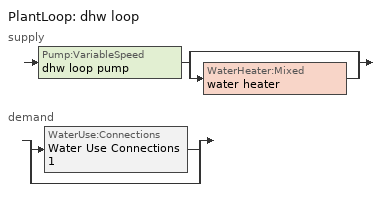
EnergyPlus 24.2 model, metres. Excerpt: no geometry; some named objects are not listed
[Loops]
PlantLoop 'dhw loop'
 supply: Pump:VariableSpeed 'dhw loop pump' > split
  | bypass
  | WaterHeater:Mixed 'water heater'
 demand: split
  | WaterUse:Connections 'Water Use Connections 1'
  | bypass
[PlantLoop]
dhw loop: Fluid Type=Water; Plant Equipment Operation Scheme=dhw loop Operation Schemes; Maximum Loop Temperature {C}=100; Minimum Loop Temperature {C}=0; Maximum Loop Flow Rate {m3/s}=0.01; Minimum Loop Flow Rate {m3/s}=0; Plant Loop Volume {m3}=0.003; Load Distribution Scheme=Optimal; Plant Loop Demand Calculation Scheme=SingleSetpoint; Common Pipe Simulation=None
[Sizing:Plant]
dhw loop: Loop Type=Heating; Design Loop Exit Temperature {C}=56; Loop Design Temperature Difference {deltaC}=5.55556; Sizing Option=NonCoincident; Zone Timesteps in Averaging Window=1; Coincident Sizing Factor Mode=None
[Pump:VariableSpeed]
dhw loop pump: Design Maximum Flow Rate {m3/s}=0.01; Design Pump Head {Pa}=1; Design Power Consumption {W}=0; Motor Efficiency=0.85; Fraction of Motor Inefficiencies to Fluid Stream=0; Coefficient 1 of the Part Load Performance Curve=0; Coefficient 2 of the Part Load Performance Curve=1; Coefficient 3 of the Part Load Performance Curve=0; Coefficient 4 of the Part Load Performance Curve=0; Design Minimum Flow Rate {m3/s}=0; Pump Control Type=Intermittent; Skin Loss Radiative Fraction=0.5; Design Power Sizing Method=PowerPerFlowPerPressure; Design Electric Power per Unit Flow Rate {W/(m3/s)}=348701.1; Design Shaft Power per Unit Flow Rate per Unit Head {W/((m3/s)-Pa)}=1.28205; Design Minimum Flow Rate Fraction=0
[WaterHeater:Mixed]
water heater: Tank Volume {m3}=0.170344; Setpoint Temperature Schedule=water heater setpoint; Deadband Temperature Difference {deltaC}=2; Maximum Temperature Limit {C}=99; Heater Control Type=Cycle; Heater Maximum Capacity {W}=5500.06; Heater Minimum Capacity {W}=0; Heater Ignition Minimum Flow Rate {m3/s}=0; Heater Ignition Delay {s}=0; Heater Fuel Type=Electricity; Heater Thermal Efficiency=1; Off Cycle Parasitic Fuel Consumption Rate {W}=0; Off Cycle Parasitic Fuel Type=Electricity; Off Cycle Parasitic Heat Fraction to Tank=0; On Cycle Parasitic Fuel Consumption Rate {W}=0; On Cycle Parasitic Fuel Type=Electricity; On Cycle Parasitic Heat Fraction to Tank=0; Ambient Temperature Indicator=Zone; Ambient Temperature Zone=conditioned space; Off Cycle Loss Coefficient to Ambient Temperature {W/K}=2.93714; Off Cycle Loss Fraction to Zone=1; On Cycle Loss Coefficient to Ambient Temperature {W/K}=2.93714; On Cycle Loss Fraction to Zone=1; Use Side Effectiveness=1; Source Side Effectiveness=1; Use Side Design Flow Rate {m3/s}=Autosize; Source Side Design Flow Rate {m3/s}=Autosize; Indirect Water Heating Recovery Time {hr}=1.5; Source Side Flow Control Mode=IndirectHeatPrimarySetpoint
[WaterHeater:Sizing]
water heater: Design Mode=PeakDraw; Time Storage Can Meet Peak Draw {hr}=0.538503; Time for Tank Recovery {hr}=0; Nominal Tank Volume for Autosizing Plant Connections {m3}=1
[SetpointManager:Scheduled]
Setpoint Manager Scheduled 1: Control Variable=Temperature; Schedule=dhw temp
[WaterUse:Connections]
Water Use Connections 1: Drain Water Heat Exchanger Type=None; Drain Water Heat Exchanger Destination=Plant; Water Use Equipment Name 1=dhw fixtures; Water Use Equipment Name 2=dhw distribution waste; Water Use Equipment Name 3=clothes washer; Water Use Equipment Name 4=dishwasher
[WaterUse:Equipment]
Name | Peak Flow Rate {m3/s} | Flow Rate Fraction Schedule | Target Temperature Schedule
dhw fixtures | 4.50646e-06 | dhw fixtures schedule | mixed water temperature schedule
dhw distribution waste | 1.36617e-06 | dhw fixtures schedule | mixed water temperature schedule
clothes washer | 9.69919e-07 | clothes washer schedule
dishwasher | 2.90872e-07 | dishwasher schedule
[PlantEquipmentOperationSchemes]
dhw loop Operation Schemes: Control Scheme Object Type 1=PlantEquipmentOperation:HeatingLoad; Control Scheme Name 1=dhw loop Heating Operation Scheme; Control Scheme Schedule Name 1=Always On Discrete
[PlantEquipmentOperation:HeatingLoad]
dhw loop Heating Operation Scheme: Load Range Lower Limit 1 {W}=0; Load Range Upper Limit 1 {W}=1000000000; Range Equipment List Name 1=dhw loop Heating Equipment List
[PlantEquipmentList]
dhw loop Heating Equipment List: WaterHeater:Mixed, water heater
[EnergyManagementSystem:Sensor]
Name | Output:Variable or Output:Meter Index Key | Output:Variable or Output:Meter
dhw_loss | water heater | Water Heater Heat Loss Energy
dhw_rtf | water heater | Water Heater Runtime Fraction
ig_ee_conv_1 | clothes washer | Electric Equipment Convective Heating Energy
ig_ee_conv_3 | dishwasher | Electric Equipment Convective Heating Energy
ig_ee_rad_1 | clothes washer | Electric Equipment Radiant Heating Energy
ig_ee_rad_3 | dishwasher | Electric Equipment Radiant Heating Energy
ss_trans_out_11 | Window6 | Surface Inside Face Initial Transmitted Diffuse Transmitted Out Window Solar Radiation Rate
ss_trans_out_12 | Window9 | Surface Inside Face Initial Transmitted Diffuse Transmitted Out Window Solar Radiation Rate
ss_trans_out_2 | Window12 | Surface Inside Face Initial Transmitted Diffuse Transmitted Out Window Solar Radiation Rate
ss_trans_out_3 | Window13 | Surface Inside Face Initial Transmitted Diffuse Transmitted Out Window Solar Radiation Rate
ss_trans_out_4 | Window14 | Surface Inside Face Initial Transmitted Diffuse Transmitted Out Window Solar Radiation Rate
ss_trans_out_5 | Window15 | Surface Inside Face Initial Transmitted Diffuse Transmitted Out Window Solar Radiation Rate
ss_trans_out_6 | Window16 | Surface Inside Face Initial Transmitted Diffuse Transmitted Out Window Solar Radiation Rate
ss_trans_out_7 | Window2 | Surface Inside Face Initial Transmitted Diffuse Transmitted Out Window Solar Radiation Rate
ss_trans_out_8 | Window3 | Surface Inside Face Initial Transmitted Diffuse Transmitted Out Window Solar Radiation Rate
ss_trans_out_9 | Window4 | Surface Inside Face Initial Transmitted Diffuse Transmitted Out Window Solar Radiation Rate
s_conv | Floor1 | Surface Inside Face Convection Heat Gain Energy
s_conv_1 | inferred conditioned ceiling | Surface Inside Face Convection Heat Gain Energy
s_conv_2 | inferred conditioned floor | Surface Inside Face Convection Heat Gain Energy
s_conv_3 | Slab1 | Surface Inside Face Convection Heat Gain Energy
s_conv_4 | Wall1:0 | Surface Inside Face Convection Heat Gain Energy
s_conv_5 | Wall1:180 | Surface Inside Face Convection Heat Gain Energy
s_conv_6 | Wall1:270 | Surface Inside Face Convection Heat Gain Energy
s_conv_7 | Wall1:90 | Surface Inside Face Convection Heat Gain Energy
s_ig | Floor1 | Surface Inside Face Internal Gains Radiation Heat Gain Energy
s_ig_1 | inferred conditioned ceiling | Surface Inside Face Internal Gains Radiation Heat Gain Energy
s_ig_2 | inferred conditioned floor | Surface Inside Face Internal Gains Radiation Heat Gain Energy
s_ig_3 | Slab1 | Surface Inside Face Internal Gains Radiation Heat Gain Energy
s_ig_4 | Wall1:0 | Surface Inside Face Internal Gains Radiation Heat Gain Energy
s_ig_5 | Wall1:180 | Surface Inside Face Internal Gains Radiation Heat Gain Energy
s_ig_6 | Wall1:270 | Surface Inside Face Internal Gains Radiation Heat Gain Energy
s_ig_7 | Wall1:90 | Surface Inside Face Internal Gains Radiation Heat Gain Energy
s_lgt | Floor1 | Surface Inside Face Lights Radiation Heat Gain Energy
s_lgt_1 | inferred conditioned ceiling | Surface Inside Face Lights Radiation Heat Gain Energy
s_lgt_2 | inferred conditioned floor | Surface Inside Face Lights Radiation Heat Gain Energy
s_lgt_3 | Slab1 | Surface Inside Face Lights Radiation Heat Gain Energy
s_lgt_4 | Wall1:0 | Surface Inside Face Lights Radiation Heat Gain Energy
s_lgt_5 | Wall1:180 | Surface Inside Face Lights Radiation Heat Gain Energy
s_lgt_6 | Wall1:270 | Surface Inside Face Lights Radiation Heat Gain Energy
s_lgt_7 | Wall1:90 | Surface Inside Face Lights Radiation Heat Gain Energy
s_sol | Floor1 | Surface Inside Face Solar Radiation Heat Gain Energy
s_sol_1 | inferred conditioned ceiling | Surface Inside Face Solar Radiation Heat Gain Energy
s_sol_2 | inferred conditioned floor | Surface Inside Face Solar Radiation Heat Gain Energy
s_sol_3 | Slab1 | Surface Inside Face Solar Radiation Heat Gain Energy
s_sol_4 | Wall1:0 | Surface Inside Face Solar Radiation Heat Gain Energy
s_sol_5 | Wall1:180 | Surface Inside Face Solar Radiation Heat Gain Energy
s_sol_6 | Wall1:270 | Surface Inside Face Solar Radiation Heat Gain Energy
s_sol_7 | Wall1:90 | Surface Inside Face Solar Radiation Heat Gain Energy
s_surf | Floor1 | Surface Inside Face Net Surface Thermal Radiation Heat Gain Energy
s_surf_1 | inferred conditioned ceiling | Surface Inside Face Net Surface Thermal Radiation Heat Gain Energy
s_surf_2 | inferred conditioned floor | Surface Inside Face Net Surface Thermal Radiation Heat Gain Energy
s_surf_3 | Slab1 | Surface Inside Face Net Surface Thermal Radiation Heat Gain Energy
s_surf_4 | Wall1:0 | Surface Inside Face Net Surface Thermal Radiation Heat Gain Energy
s_surf_5 | Wall1:180 | Surface Inside Face Net Surface Thermal Radiation Heat Gain Energy
s_surf_6 | Wall1:270 | Surface Inside Face Net Surface Thermal Radiation Heat Gain Energy
s_surf_7 | Wall1:90 | Surface Inside Face Net Surface Thermal Radiation Heat Gain Energy
tin_s; tin_s_1 | conditioned space | Zone Mean Air Temperature
tout_s | conditioned space | Zone Outdoor Air Drybulb Temperature
unit_heater_htg_coil_s | unit heater htg coil | Heating Coil Heating Energy
unit_heater_supply_fan_s | unit heater supply fan | Fan Electricity Energy
water_heater_energy | water heater | Water Heater Electricity Rate
water_heater_off_cycle_parasitic | water heater | Water Heater Off Cycle Parasitic Electricity Rate
water_heater_on_cycle_parasitic | water heater | Water Heater On Cycle Parasitic Electricity Rate
win_s | conditioned space | Zone Air Humidity Ratio
[EnergyManagementSystem:Actuator]
Name | Actuated Component Unique | Actuated Component Type | Actuated Component Control Type
fridge_schedule_act | fridge schedule | Schedule:Constant | Schedule Value
infil_flow_act | infil flow | Zone Infiltration | Air Exchange Flow Rate
mech_vent_house_fan_cfis_act | mech vent house fan cfis | ElectricEquipment | Electricity Rate
mech_vent_house_fan_latent_load_act | mech vent house fan latent load | OtherEquipment | Power Level
mech_vent_house_fan_sensible_load_act | mech vent house fan sensible load | OtherEquipment | Power Level
natural_vent_flow_act | natural vent flow | Zone Infiltration | Air Exchange Flow Rate
water_heater_ec_adj_act | water heater energy adjustment1 | OtherEquipment | Power Level
whole_house_fan_act | whole house fan | ElectricEquipment | Electricity Rate
whole_house_fan_flow_act | whole house fan flow | Zone Infiltration | Air Exchange Flow Rate
whole_house_fan_mix_act | whole house fan mix | ZoneMixing | Air Exchange Flow Rate
[EnergyManagementSystem:Program]
component_loads_program: Set loads_htg_walls = 0; Set loads_htg_rim_joists = 0; Set loads_htg_foundation_walls = 0; Set loads_htg_floors = 0; Set loads_htg_slabs = 0; Set loads_htg_ceilings = 0; Set loads_htg_roofs = 0; Set loads_htg_windows_conduction = 0; Set loads_htg_windows_solar = 0; Set loads_htg_doors = 0; Set loads_htg_skylights_conduction = 0; Set loads_htg_skylights_solar = 0; Set loads_htg_internal_mass = 0; Set loads_htg_intgains = 0; Set loads_htg_lighting = 0; Set loads_htg_infil = 0; Set loads_htg_mechvent = 0; Set loads_htg_natvent = 0; Set loads_htg_whf = 0; Set loads_htg_ducts = 0; Set loads_clg_walls = 0; Set loads_clg_rim_joists = 0; Set loads_clg_foundation_walls = 0; Set loads_clg_floors = 0; Set loads_clg_slabs = 0; Set loads_clg_ceilings = 0; Set loads_clg_roofs = 0; Set loads_clg_windows_conduction = 0; Set loads_clg_windows_solar = 0; Set loads_clg_doors = 0; Set loads_clg_skylights_conduction = 0; Set loads_clg_skylights_solar = 0; Set loads_clg_internal_mass = 0; Set loads_clg_intgains = 0; Set loads_clg_lighting = 0; Set loads_clg_infil = 0; Set loads_clg_mechvent = 0; Set loads_clg_natvent = 0; Set loads_clg_whf = 0; Set loads_clg_ducts = 0; Set hr_walls = 0; Set hr_walls = hr_walls + s_conv_4 + s_ig_4 + s_sol_4 + s_lgt_4 + s_surf_4; Set hr_walls = hr_walls + s_conv_5 + s_ig_5 + s_sol_5 + s_lgt_5 + s_surf_5; Set hr_walls = hr_walls + s_conv_6 + s_ig_6 + s_sol_6 + s_lgt_6 + s_surf_6; Set hr_walls = hr_walls + s_conv_7 + s_ig_7 + s_sol_7 + s_lgt_7 + s_surf_7; Set hr_rim_joists = 0; Set hr_foundation_walls = 0; Set hr_floors = 0; Set hr_slabs = 0; Set hr_slabs = hr_slabs + s_conv_3 + s_ig_3 + s_sol_3 + s_lgt_3 + s_surf_3; Set hr_ceilings = 0; Set hr_ceilings = hr_ceilings + s_conv + s_ig + s_sol + s_lgt + s_surf; Set hr_roofs = 0; Set hr_windows_conduction = 0; Set hr_windows_conduction = hr_windows_conduction + ss_conv_2; Set hr_windows_conduction = hr_windows_conduction + ss_ig_2; Set hr_windows_conduction = hr_windows_conduction + ss_surf_2; Set hr_windows_conduction = hr_windows_conduction + ss_conv_3; Set hr_windows_conduction = hr_windows_conduction + ss_ig_3; Set hr_windows_conduction = hr_windows_conduction + ss_surf_3; Set hr_windows_conduction = hr_windows_conduction + ss_conv_4; Set hr_windows_conduction = hr_windows_conduction + ss_ig_4; Set hr_windows_conduction = hr_windows_conduction + ss_surf_4; Set hr_windows_conduction = hr_windows_conduction + ss_conv_5; Set hr_windows_conduction = hr_windows_conduction + ss_ig_5; Set hr_windows_conduction = hr_windows_conduction + ss_surf_5; Set hr_windows_conduction = hr_windows_conduction + ss_conv_6; Set hr_windows_conduction = hr_windows_conduction + ss_ig_6; Set hr_windows_conduction = hr_windows_conduction + ss_surf_6; Set hr_windows_conduction = hr_windows_conduction + ss_conv_7; Set hr_windows_conduction = hr_windows_conduction + ss_ig_7; Set hr_windows_conduction = hr_windows_conduction + ss_surf_7; Set hr_windows_conduction = hr_windows_conduction + ss_conv_8; Set hr_windows_conduction = hr_windows_conduction + ss_ig_8; Set hr_windows_conduction = hr_windows_conduction + ss_surf_8; Set hr_windows_conduction = hr_windows_conduction + ss_conv_9; Set hr_windows_conduction = hr_windows_conduction + ss_ig_9; Set hr_windows_conduction = hr_windows_conduction + ss_surf_9; Set hr_windows_conduction = hr_windows_conduction + ss_conv_10; Set hr_windows_conduction = hr_windows_conduction + ss_ig_10; Set hr_windows_conduction = hr_windows_conduction + ss_surf_10; Set hr_windows_conduction = hr_windows_conduction + ss_conv_11; Set hr_windows_conduction = hr_windows_conduction + ss_ig_11; Set hr_windows_conduction = hr_windows_conduction + ss_surf_11; Set hr_windows_conduction = hr_windows_conduction + ss_conv_12; Set hr_windows_conduction = hr_windows_conduction + ss_ig_12; Set hr_windows_conduction = hr_windows_conduction + ss_surf_12; Set hr_windows_conduction = hr_windows_conduction + ss_conv_13; Set hr_windows_conduction = hr_windows_conduction + ss_ig_13; Set hr_windows_conduction = hr_windows_conduction + ss_surf_13; Set hr_windows_conduction = hr_windows_conduction + ss_conv_14; Set hr_windows_conduction = hr_windows_conduction + ss_ig_14; Set hr_windows_conduction = hr_windows_conduction + ss_surf_14; Set hr_windows_solar = 0; Set hr_windows_solar = hr_windows_solar - ss_trans_in * ZoneTimestep * 3600 + ss_back_out * ZoneTimestep * 3600 + ss_trans_out * ZoneTimestep * 3600; Set hr_windows_solar = hr_windows_solar - ss_trans_in_1 * ZoneTimestep * 3600 + ss_back_out_1 * ZoneTimestep * 3600 + ss_trans_out_1 * ZoneTimestep * 3600; Set hr_windows_solar = hr_windows_solar - ss_trans_in_2 * ZoneTimestep * 3600 + ss_back_out_2 * ZoneTimestep * 3600 + ss_trans_out_2 * ZoneTimestep * 3600; Set hr_windows_solar = hr_windows_solar - ss_trans_in_3 * ZoneTimestep * 3600 + ss_back_out_3 * ZoneTimestep * 3600 + ss_trans_out_3 * ZoneTimestep * 3600; Set hr_windows_solar = hr_windows_solar - ss_trans_in_4 * ZoneTimestep * 3600 + ss_back_out_4 * ZoneTimestep * 3600 + ss_trans_out_4 * ZoneTimestep * 3600; Set hr_windows_solar = hr_windows_solar - ss_trans_in_5 * ZoneTimestep * 3600 + ss_back_out_5 * ZoneTimestep * 3600 + ss_trans_out_5 * ZoneTimestep * 3600; Set hr_windows_solar = hr_windows_solar - ss_trans_in_6 * ZoneTimestep * 3600 + ss_back_out_6 * ZoneTimestep * 3600 + ss_trans_out_6 * ZoneTimestep * 3600; Set hr_windows_solar = hr_windows_solar - ss_trans_in_7 * ZoneTimestep * 3600 + ss_back_out_7 * ZoneTimestep * 3600 + ss_trans_out_7 * ZoneTimestep * 3600; Set hr_windows_solar = hr_windows_solar - ss_trans_in_8 * ZoneTimestep * 3600 + ss_back_out_8 * ZoneTimestep * 3600 + ss_trans_out_8 * ZoneTimestep * 3600; Set hr_windows_solar = hr_windows_solar - ss_trans_in_9 * ZoneTimestep * 3600 + ss_back_out_9 * ZoneTimestep * 3600 + ss_trans_out_9 * ZoneTimestep * 3600; Set hr_windows_solar = hr_windows_solar - ss_trans_in_10 * ZoneTimestep * 3600 + ss_back_out_10 * ZoneTimestep * 3600 + ss_trans_out_10 * ZoneTimestep * 3600; Set hr_windows_solar = hr_windows_solar - ss_trans_in_11 * ZoneTimestep * 3600 + ss_back_out_11 * ZoneTimestep * 3600 + ss_trans_out_11 * ZoneTimestep * 3600; Set hr_windows_solar = hr_windows_solar - ss_trans_in_12 * ZoneTimestep * 3600 + ss_back_out_12 * ZoneTimestep * 3600 + ss_trans_out_12 * ZoneTimestep * 3600; Set hr_doors = 0; Set hr_doors = hr_doors + ss_sol; Set hr_doors = hr_doors + ss_lgt; Set hr_doors = hr_doors + ss_conv; Set hr_doors = hr_doors + ss_ig; Set hr_doors = hr_doors + ss_surf; Set hr_doors = hr_doors + ss_sol_1; Set hr_doors = hr_doors + ss_lgt_1; Set hr_doors = hr_doors + ss_conv_1; Set hr_doors = hr_doors + ss_ig_1; Set hr_doors = hr_doors + ss_surf_1; Set hr_skylights_conduction = 0; Set hr_skylights_solar = 0; Set hr_internal_mass = 0; Set hr_internal_mass = hr_internal_mass + s_conv_1 + s_ig_1 + s_sol_1 + s_lgt_1 + s_surf_1; Set hr_internal_mass = hr_internal_mass + s_conv_2 + s_ig_2 + s_sol_2 + s_lgt_2 + s_surf_2; Set hr_internal_mass = hr_internal_mass + im_conv + im_ig + im_sol + im_lgt + im_surf; Set hr_internal_mass = hr_internal_mass + im_conv_1 + im_ig_1 + im_sol_1 + im_lgt_1 + im_surf_1; Set hr_intgains = 0; Set hr_intgains = hr_intgains - ig_ee_conv - ig_ee_rad - ig_ee_conv_1 - ig_ee_rad_1 - ig_ee_conv_2 - ig_ee_rad_2 - ig_ee_conv_3 - ig_ee_rad_3 - ig_ee_conv_4 - ig_ee_rad_4 - ig_ee_conv_5 - ig_ee_rad_5 - ig_ee_conv_6 - ig_ee_rad_6 - ig_oe_conv - ig_oe_rad - ig_oe_conv_1 - ig_oe_rad_1 - ig_oe_conv_2 - ig_oe_rad_2 - ig_oe_conv_3 - ig_oe_rad_3 - ig_oe_conv_4 - ig_oe_rad_4 - ig_ppl_conv - ig_ppl_rad; Set hr_lighting = 0; Set hr_lighting = hr_lighting - ig_lgt_conv - ig_lgt_rad - ig_lgt_vis; Set hr_infil = 0; Set hr_infil = hr_infil - airflow_gain + airflow_loss; Set hr_natvent = 0; Set hr_natvent = hr_natvent - airflow_gain_1 + airflow_loss_1; Set hr_whf = 0; Set hr_whf = hr_whf - airflow_gain_2 + airflow_loss_2; Set hr_mechvent = 0; Set hr_mechvent = hr_mechvent - mv_conv - mv_rad - mv_conv_1 - mv_rad_1 - mv_conv_2 - mv_rad_2 - mv_conv_3 - mv_rad_3 - mv_conv_4 - mv_rad_4; Set hr_ducts = 0; Set hr_intgains = hr_intgains + dhw_loss * (1.0*(1-dhw_rtf) + 1.0*dhw_rtf); Set htg_mode = 0; Set clg_mode = 0; If (htg_load_cond > 0); Set htg_mode = 1.0; ElseIf (clg_load_cond > 0); Set clg_mode = 0.0; Else; Set htg_season = 0; Set clg_season = 0; If ((DayOfYear >= 1) && (DayOfYear <= 365)); Set clg_season = 1; EndIf; If ((DayOfYear >= 1) && (DayOfYear <= 365)); Set htg_season = 1; EndIf; If ((airflow_gain_1 <> 0) || (airflow_loss_1 <> 0)) && (clg_season == 1); Set clg_mode = 0.0; ElseIf ((airflow_gain_2 <> 0) || (airflow_loss_2 <> 0)) && (clg_season == 1); Set clg_mode = 0.0; Else; Set Tmid_setpoint = (htg_sp_s_1 + clg_sp_s_1) / 2; If (tin_s_1 > Tmid_setpoint) && (clg_season == 1); Set clg_mode = 0.0; ElseIf (tin_s_1 < Tmid_setpoint) && (htg_season == 1); Set htg_mode = 1.0; EndIf; EndIf; EndIf; Set loads_htg_walls = loads_htg_walls + (hr_walls * htg_mode * 1); Set loads_htg_rim_joists = loads_htg_rim_joists + (hr_rim_joists * htg_mode * 1); Set loads_htg_foundation_walls = loads_htg_foundation_walls + (hr_foundation_walls * htg_mode * 1); Set loads_htg_floors = loads_htg_floors + (hr_floors * htg_mode * 1); Set loads_htg_slabs = loads_htg_slabs + (hr_slabs * htg_mode * 1); Set loads_htg_ceilings = loads_htg_ceilings + (hr_ceilings * htg_mode * 1); Set loads_htg_roofs = loads_htg_roofs + (hr_roofs * htg_mode * 1); Set loads_htg_windows_conduction = loads_htg_windows_conduction + (hr_windows_conduction * htg_mode * 1); Set loads_htg_windows_solar = loads_htg_windows_solar + (hr_windows_solar * htg_mode * 1); Set loads_htg_doors = loads_htg_doors + (hr_doors * htg_mode * 1); Set loads_htg_skylights_conduction = loads_htg_skylights_conduction + (hr_skylights_conduction * htg_mode * 1); Set loads_htg_skylights_solar = loads_htg_skylights_solar + (hr_skylights_solar * htg_mode * 1); Set loads_htg_internal_mass = loads_htg_internal_mass + (hr_internal_mass * htg_mode * 1); Set loads_htg_intgains = loads_htg_intgains + (hr_intgains * htg_mode * 1); Set loads_htg_lighting = loads_htg_lighting + (hr_lighting * htg_mode * 1); Set loads_htg_infil = loads_htg_infil + (hr_infil * htg_mode * 1); Set loads_htg_mechvent = loads_htg_mechvent + (hr_mechvent * htg_mode * 1); Set loads_htg_natvent = loads_htg_natvent + (hr_natvent * htg_mode * 1); Set loads_htg_whf = loads_htg_whf + (hr_whf * htg_mode * 1); Set loads_htg_ducts = loads_htg_ducts + (hr_ducts * htg_mode * 1); Set loads_clg_walls = loads_clg_walls + (-hr_walls * clg_mode * 1); Set loads_clg_rim_joists = loads_clg_rim_joists + (-hr_rim_joists * clg_mode * 1); Set loads_clg_foundation_walls = loads_clg_foundation_walls + (-hr_foundation_walls * clg_mode * 1); Set loads_clg_floors = loads_clg_floors + (-hr_floors * clg_mode * 1); Set loads_clg_slabs = loads_clg_slabs + (-hr_slabs * clg_mode * 1); Set loads_clg_ceilings = loads_clg_ceilings + (-hr_ceilings * clg_mode * 1); Set loads_clg_roofs = loads_clg_roofs + (-hr_roofs * clg_mode * 1); Set loads_clg_windows_conduction = loads_clg_windows_conduction + (-hr_windows_conduction * clg_mode * 1); Set loads_clg_windows_solar = loads_clg_windows_solar + (-hr_windows_solar * clg_mode * 1); Set loads_clg_doors = loads_clg_doors + (-hr_doors * clg_mode * 1); Set loads_clg_skylights_conduction = loads_clg_skylights_conduction + (-hr_skylights_conduction * clg_mode * 1); Set loads_clg_skylights_solar = loads_clg_skylights_solar + (-hr_skylights_solar * clg_mode * 1); Set loads_clg_internal_mass = loads_clg_internal_mass + (-hr_internal_mass * clg_mode * 1); Set loads_clg_intgains = loads_clg_intgains + (-hr_intgains * clg_mode * 1); Set loads_clg_lighting = loads_clg_lighting + (-hr_lighting * clg_mode * 1); Set loads_clg_infil = loads_clg_infil + (-hr_infil * clg_mode * 1); Set loads_clg_mechvent = loads_clg_mechvent + (-hr_mechvent * clg_mode * 1); Set loads_clg_natvent = loads_clg_natvent + (-hr_natvent * clg_mode * 1); Set loads_clg_whf = loads_clg_whf + (-hr_whf * clg_mode * 1); Set loads_clg_ducts = loads_clg_ducts + (-hr_ducts * clg_mode * 1)
[Schedule:Constant]
Name | Hourly Value
Always On Discrete | 1
dhw temp; water heater setpoint | 56
mixed water temperature schedule | 40.5556
[Schedule:Day:Interval]
clothes washer schedule day: No, 01:00, 0.104651, 02:00, 0.0813953, 04:00, 0.0465116, 05:00, 0.0813953, 06:00, 0.127907, 07:00, 0.255814, 08:00, 0.569767, 09:00, 0.848837, 10:00, 1, 11:00, 0.976744, 12:00, 0.872093, 13:00, 0.77907, 14:00, 0.697674, 15:00, 0.569767, 16:00, 0.593023, 17:00, 0.581395, 21:00, 0.569767, 22:00, 0.546512, 23:00, 0.372093, 24:00, 0.197674
clothes washer schedule default day; dishwasher schedule default day; dhw fixtures schedule default day: No, 24:00, 0
dishwasher schedule day: No, 01:00, 0.135135, 02:00, 0.0630631, 03:00, 0.045045, 05:00, 0.027027, 06:00, 0.0900901, 07:00, 0.18018, 08:00, 0.279279, 09:00, 0.522523, 10:00, 0.585586, 11:00, 0.504505, 12:00, 0.432432, 13:00, 0.378378, 14:00, 0.414414, 15:00, 0.324324, 17:00, 0.342342, 18:00, 0.441441, 19:00, 0.783784, 20:00, 1, 21:00, 0.810811, 22:00, 0.603604, 23:00, 0.396396, 24:00, 0.279279
dhw fixtures schedule day: No, 01:00, 0.139535, 02:00, 0.0697674, 03:00, 0.0465116, 04:00, 0.0581395, 05:00, 0.116279, 06:00, 0.395349, 07:00, 0.906977, 08:00, 1, 09:00, 0.930233, 10:00, 0.77907, 11:00, 0.651163, 12:00, 0.546512, 13:00, 0.465116, 14:00, 0.406977, 15:00, 0.383721, 16:00, 0.360465, 17:00, 0.44186, 18:00, 0.593023, 20:00, 0.697674, 21:00, 0.639535, 22:00, 0.55814, 23:00, 0.44186, 24:00, 0.302326
[Schedule:Week:Daily]
clothes washer schedule Week Rule - Jan1-Dec31: clothes washer schedule day, clothes washer schedule day, clothes washer schedule day, clothes washer schedule day, clothes washer schedule day, clothes washer schedule day, clothes washer schedule day, clothes washer schedule default day, clothes washer schedule default day, clothes washer schedule default day, clothes washer schedule default day, clothes washer schedule default day
dishwasher schedule Week Rule - Jan1-Dec31: dishwasher schedule day, dishwasher schedule day, dishwasher schedule day, dishwasher schedule day, dishwasher schedule day, dishwasher schedule day, dishwasher schedule day, dishwasher schedule default day, dishwasher schedule default day, dishwasher schedule default day, dishwasher schedule default day, dishwasher schedule default day
dhw fixtures schedule Week Rule - Jan1-Dec31: dhw fixtures schedule day, dhw fixtures schedule day, dhw fixtures schedule day, dhw fixtures schedule day, dhw fixtures schedule day, dhw fixtures schedule day, dhw fixtures schedule day, dhw fixtures schedule default day, dhw fixtures schedule default day, dhw fixtures schedule default day, dhw fixtures schedule default day, dhw fixtures schedule default day
[Schedule:Year]
clothes washer schedule: clothes washer schedule Week Rule - Jan1-Dec31, 1, 1, 12, 31
dishwasher schedule: dishwasher schedule Week Rule - Jan1-Dec31, 1, 1, 12, 31
dhw fixtures schedule: dhw fixtures schedule Week Rule - Jan1-Dec31, 1, 1, 12, 31
